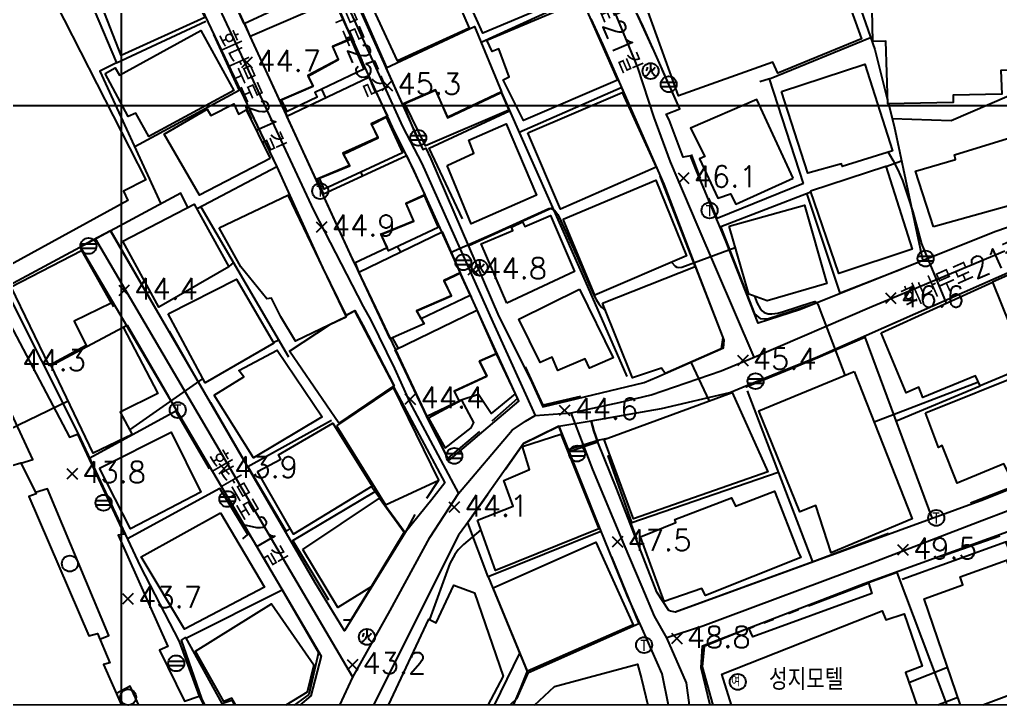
# Model space of a CAD drawing. Extents: x 199116 to 199565, y 548943 to 549516.
# Drawn here: x 199190.5 to 199282.7, y 548943.6 to 549008.1 of the extents above; entities that cross this region are included whole.
import ezdxf
from ezdxf.enums import TextEntityAlignment as Align

# ---------------------------------------------------------------- set-up
doc = ezdxf.new("R2010")
doc.units = 0
doc.header["$MEASUREMENT"] = 0
doc.linetypes.add('ANYANG1', pattern=[11.5, 6, -1, 1, -1.5, 1, -1])
for name, color, linetype in [('A0013114', 1, 'CONTINUOUS'), ('A0013118', 1, 'CONTINUOUS'), ('A0023210', 7, 'CONTINUOUS'), ('B0014111', 7, 'CONTINUOUS'), ('B0014112', 7, 'CONTINUOUS'), ('B0014115', 7, 'CONTINUOUS'), ('B0014512', 7, 'CONTINUOUS'), ('B0024121', 7, 'CONTINUOUS'), ('B0024126', 7, 'ANYANG1'), ('C0226232', 7, 'CONTINUOUS'), ('C0236241', 7, 'CONTINUOUS'), ('C0256324', 1, 'CONTINUOUS'), ('C0393323', 7, 'CONTINUOUS'), ('D0015222', 3, 'CONTINUOUS'), ('F0017111', 30, 'CONTINUOUS'), ('F0017114', 7, 'CONTINUOUS'), ('F0027132', 7, 'CONTINUOUS'), ('F0027217', 7, 'CONTINUOUS'), ('F0047224', 7, 'CONTINUOUS'), ('H0017334', 7, 'CONTINUOUS'), ('H0037335', 7, 'CONTINUOUS'), ('H0049111', 7, 'CONTINUOUS'), ('H0049140', 7, 'CONTINUOUS')]:
    doc.layers.add(name, color=color, linetype=linetype)
doc.styles.add('GHS', font='ROMANS', dxfattribs={"bigfont": 'NGSW.shx'})
doc.styles.add('HIST', font='romans.shx', dxfattribs={"bigfont": 'ngsw.shx'})

# ---------------------------------------------------------------- blocks, each defined once
blk = doc.blocks.new('F0027217')
at = {"layer": 'F0027217'}
for points in [[(0.5, 0.5), (-0.5, -0.5)], [(-0.5, 0.5), (0.5, -0.5)]]:
    blk.add_lwpolyline(points, dxfattribs=at)
blk = doc.blocks.new('C0226232')
at = {"layer": 'C0226232'}
for points in [[(-0.72, 0.211), (0.72, 0.211)], [(-0.722, -0.202), (0.722, -0.202)]]:
    blk.add_lwpolyline(points, dxfattribs=at)
blk.add_circle((0, 0), 0.75, dxfattribs=at)
blk = doc.blocks.new('C0256324')
at = {"layer": 'C0256324'}
for points in [[(-0.004, 0.68), (0.002, 0.272), (-0.021, 0.123), (-0.053, 0.014), (-0.102, -0.097), (-0.156, -0.195), (-0.228, -0.284), (-0.32, -0.373), (-0.411, -0.436), (-0.466, -0.467)], [(-0.315, 0.37), (-0.322, 0.304), (-0.336, 0.242), (-0.354, 0.185), (-0.382, 0.121), (-0.42, 0.058), (-0.45, 0.025)], [(0.002, 0.272), (0.051, 0.098), (0.105, -0.026), (0.16, -0.135), (0.223, -0.235), (0.292, -0.321), (0.369, -0.407), (0.449, -0.479)], [(0.109, 0.072), (0.184, 0.109), (0.24, 0.148), (0.298, 0.192), (0.347, 0.239), (0.388, 0.291), (0.44, 0.368)]]:
    blk.add_lwpolyline(points, dxfattribs=at)
blk.add_circle((0, 0), 0.75, dxfattribs=at)
blk = doc.blocks.new('C0236241')
at = {"layer": 'C0236241'}
blk.add_circle((0, 0), 0.75, dxfattribs=at)
at = {"layer": 'C0236241', "style": 'GHS'}
blk.add_text('T', height=1, dxfattribs=at).set_placement((-0.362, -0.524))
blk = doc.blocks.new('B0014512')
at = {"layer": 'B0014512'}
blk.add_circle((0, 0), 0.75, dxfattribs=at)
at = {"layer": 'B0014512', "style": 'GHS'}
blk.add_text('여', height=1, dxfattribs=at).set_placement((-0.625, -0.423))
blk = doc.blocks.new('D0015222')
at = {"layer": 'D0015222'}
blk.add_circle((0, 0), 0.75, dxfattribs=at)

msp = doc.modelspace()

# ---------------------------------------------------------------- linework, layer by layer
at = {"layer": 'A0013114', "flags": 128}
for points in [[(199190.14, 549044.78), (199191.73, 549045.5), (199193.27, 549041.78), (199200.29, 549025.15), (199201.48, 549022.36), (199203.54, 549017.57), (199214.64, 548994.24), (199218.92, 548984.82), (199221.13, 548980.28), (199221.98, 548980.73), (199222.73, 548979.34), (199225.67, 548973.664), (199225.609, 548973.555), (199230.44, 548964.53), (199229.21, 548962.96), (199226.71, 548959.88), (199221.01, 548950.62), (199218.235, 548955.145), (199199, 548988.2), (199196.17, 548986.7), (199215.733, 548953.491), (199218.82, 548948.25), (199217.84, 548944.52), (199216.811, 548943.661)], [(199217.6, 549019.81), (199227.21, 548998.39), (199228.38, 548995.84), (199228.66, 548995.97), (199229.12, 548994.97), (199235.528, 548980.169), (199238.47, 548974.3), (199239.66, 548971.68), (199249.18, 548973.97), (199250.38, 548974.479), (199251.16, 548974.81), (199256.63, 548977.22), (199256.7, 548977.95), (199253.579, 548986.043), (199251.05, 548992.6), (199245.309, 549005.7), (199244.202, 549008.124)], [(199288.88, 548990.45), (199282.25, 548988.15), (199263.79, 548980.78), (199259.89, 548979.53), (199256.832, 548987.335), (199254.11, 548993.85), (199253.52, 548995.27), (199252.84, 548995.12), (199251.54, 548998.64), (199251.26, 548999.16), (199252.52, 548999.66), (199249.07, 549007.41), (199248.11, 549009.46)], [(199251.477, 548943.658), (199250.88, 548946.6), (199248.98, 548950.84), (199247.62, 548953.9), (199242.89, 548965.53), (199241.673, 548968.594), (199241.17, 548969.86), (199239.24, 548968.92), (199237.83, 548968.23), (199234.06, 548962.9), (199232.41, 548960.57), (199231.73, 548959.61), (199225.3, 548946.8), (199223.72, 548943.66)], [(199255.386, 548943.657), (199254.542, 548947.156), (199254.671, 548949.234), (199269.858, 548955.078), (199288.461, 548961.822)]]:
    msp.add_lwpolyline(points, dxfattribs=at)
msp.add_lwpolyline([(199213.82, 549023.86), (199206.85, 549020.38), (199206.33, 549019.1), (199221.51, 548986.06), (199224.26, 548980.29), (199228.74, 548970.76), (199230.82, 548966.63), (199237.387, 548972.215), (199234.051, 548979.554), (199227.43, 548994.12), (199225.69, 548997.62), (199215.87, 549019.03)], close=True, dxfattribs=at)
msp.add_lwpolyline([(199286.849, 548965.263), (199281.07, 548962.94), (199252.11, 548952.38, -0.05), (199251.5, 548952.54), (199250.36, 548954.28), (199246.607, 548963.943), (199244.812, 548968.345), (199244.451, 548969.426), (199244.2, 548970.37), (199250.821, 548971.512), (199257.234, 548973.03), (199258.724, 548973.644), (199261.88, 548974.93), (199265.46, 548976.39), (199283.91, 548984.51)], format="xyb", dxfattribs=at)
at = {"layer": 'A0013118', "flags": 128}
for points in [[(199188.59, 548981.26), (199195.17, 548968.83), (199195.92, 548969.11), (199200.28, 548959.71), (199199.73, 548959.61), (199204.41, 548949.16), (199203.62, 548948.83), (199205.98, 548944.01), (199207.35, 548944.51), (199207.769, 548943.662)], [(199190.59, 548966.37), (199191.71, 548966.72), (199185.7, 548979.62)], [(199198.01, 548949.85), (199198.86, 548950.19), (199193.1, 548963.97), (199191.96, 548963.64)], [(199201.689, 548943.662), (199200.86, 548945.45), (199199.56, 548944.76)]]:
    msp.add_lwpolyline(points, dxfattribs=at)
at = {"layer": 'A0023210', "flags": 128}
msp.add_lwpolyline([(199187.563, 549075.256), (199192.836, 549069.431), (199193.9, 549067.71), (199196.341, 549062.794), (199199.64, 549056.15), (199201.52, 549052.53), (199204.13, 549046.52), (199207.44, 549038.89), (199211.46, 549029.602), (199212.849, 549026.543), (199214.16, 549025.15, -0.03), (199214.68, 549024.31), (199216.74, 549019.42), (199226.45, 548998), (199228.28, 548994.55), (199234.962, 548979.639), (199238.945, 548970.848)], format="xyb", dxfattribs=at)
for points in [[(199259.51, 548976.34), (199254.16, 548988.81), (199251.64, 548994.71), (199250.114, 548998.864), (199248.59, 549003.56), (199245.9, 549010.09), (199243.65, 549015.56), (199241.06, 549021.36), (199238.73, 549028.19), (199235.22, 549037.43), (199231.66, 549046.02), (199227.79, 549055.35)], [(199191.24, 549049.811), (199193.59, 549044.13), (199197.66, 549034.82), (199201.62, 549025.75), (199204.12, 549020.14), (199205.09, 549017.98), (199211.75, 549003.71), (199218.08, 548990.15), (199222.75, 548981.1), (199223.49, 548979.81), (199225.7, 548975.29), (199226.29, 548973.96), (199227.11, 548972.15), (199231.73, 548963.53)], [(199332.88, 549000.61), (199337.13, 548992.27), (199336.83, 548990.31), (199336.75, 548989.99), (199334.8, 548988), (199327.96, 548984.04), (199325.14, 548982.18), (199313.28, 548974.37), (199310.96, 548972.87), (199301.2, 548968.88), (199288.34, 548963.8), (199280.908, 548960.955), (199270.654, 548957.03), (199254.68, 548951.08), (199251.3, 548949.97)], [(199221.78, 548946.27), (199214.98, 548957.846), (199197.59, 548987.45)], [(199220.58, 548943.66), (199220.983, 548944.536), (199221.78, 548946.27), (199225.3, 548952.53), (199229.03, 548959.4), (199231.73, 548963.53), (199236.754, 548969.495), (199238.038, 548970.333), (199238.945, 548970.848), (199242.327, 548971.113), (199246.842, 548972.084), (199249.838, 548972.798), (199256.404, 548975.069), (199259.51, 548976.34), (199270.58, 548981.09), (199273.82, 548982.45), (199283.08, 548986.33)], [(199253.445, 548943.658), (199253.167, 548945.748), (199251.3, 548949.97), (199250.138, 548952.009), (199248.985, 548954.754), (199247.306, 548958.753), (199244.35, 548965.79), (199242.327, 548971.113)]]:
    msp.add_lwpolyline(points, dxfattribs=at)
at = {"layer": 'B0014111', "flags": 128}
for points in [[(199184.28, 549008.02), (199191.02, 549011.3), (199191.485, 549010.323), (199193.107, 549011.065), (199202.317, 548993.013), (199200.232, 548991.949), (199200.65, 548991.07), (199189.61, 548985.02)], [(199257.388, 548943.657), (199256.47, 548946.577), (199271.553, 548952.498), (199271.885, 548951.681), (199273.629, 548952.238), (199275.305, 548947.319), (199273.73, 548946.72), (199274.802, 548943.656)], [(199238.855, 548943.659), (199240.76, 548945.417), (199248.54, 548947.506), (199248.925, 548946.113), (199249.533, 548943.658)]]:
    msp.add_lwpolyline(points, dxfattribs=at)
msp.add_lwpolyline([(199243.1, 548982.741), (199246.265, 548976.296), (199244.041, 548975.313), (199243.618, 548976.203), (199241.055, 548975.081), (199240.533, 548976.351), (199239.409, 548975.855), (199237.383, 548979.903)], close=True, dxfattribs=at)
at = {"layer": 'B0014112', "flags": 128}
for points in [[(199230.747, 549014.26), (199239.743, 549018.063), (199242.92, 549010.546), (199234.005, 549006.778), (199232.224, 549010.761), (199232.895, 549011.061), (199231.797, 549013.675), (199231.186, 549013.418)], [(199234.391, 549006.129), (199243.345, 549009.93), (199246.676, 549002.36), (199237.824, 548998.584), (199235.932, 549002.394), (199236.479, 549002.666), (199235.502, 549005.299), (199234.875, 549005.067)], [(199221.591, 549006.225), (199222.836, 549003.389), (199218.222, 549001.21), (199218.434, 549000.76), (199215.605, 548999.424), (199215.094, 549000.506), (199218.065, 549001.812), (199217.592, 549002.738), (199220.441, 549004.32), (199219.921, 549005.521)], [(199235.736, 549001.221), (199236.454, 548999.543), (199228.632, 548996.187), (199226.686, 549000.178), (199229.56, 549001.439), (199230.685, 548998.821)], [(199214.025, 548995.023), (199207.372, 548991.56), (199204.042, 548997.293), (199208.091, 548999.645), (199208.436, 548999.051), (199210.605, 549000.146), (199211.033, 548999.171), (199211.771, 548999.59)], [(199263.199, 548993.172), (199259.776, 549000.562), (199253.536, 548997.848), (199254.873, 548995.183), (199254.376, 548994.974), (199256.11, 548991.273), (199257.292, 548991.702), (199257.801, 548990.724)], [(199224.918, 548998.905), (199226.476, 548995.556), (199219.087, 548992.118), (199218.667, 548993.163), (199221.513, 548994.329), (199220.903, 548995.427), (199224.158, 548996.958), (199223.573, 548998.203)], [(199228.492, 548991.538), (199229.799, 548988.517), (199225.159, 548986.334), (199224.47, 548987.87), (199227.517, 548989.116), (199226.794, 548990.782)], [(199231.846, 548984.229), (199232.808, 548982.135), (199228.226, 548979.959), (199227.816, 548980.705), (199231.058, 548982.097), (199230.384, 548983.53)], [(199235.265, 548976.643), (199237.062, 548972.908), (199234.804, 548971.045), (199233.593, 548972.826), (199231.786, 548972.235), (199231.334, 548973.161), (199234.403, 548974.545), (199233.71, 548975.96)], [(199268.922, 548975.005), (199274.358, 548961.148), (199266.751, 548957.972), (199265.33, 548962.42), (199263.823, 548961.825), (199259.949, 548971.31)], [(199220.263, 548969.906), (199224.859, 548962.459), (199229.867, 548964.777), (199225.619, 548973.48)], [(199209.366, 548961.719), (199213.499, 548954.732), (199205.967, 548950.798), (199201.899, 548957.57)]]:
    msp.add_lwpolyline(points, close=True, dxfattribs=at)
for points in [[(199208.833, 549013.719), (199216.63, 549017.23), (199218.27, 549013.64), (199216.44, 549012.93), (199217.12, 549011.496), (199214.04, 549010.15), (199214.56, 549009.05), (199211.591, 549007.666), (199208.833, 549013.719)], [(199197.17, 549012.01), (199204.619, 549015.236), (199207.89, 549008.26), (199200, 549004.68), (199197.17, 549012.01)], [(199249.55, 549008.78), (199266.41, 549015.14), (199269.61, 549006.25), (199261.74, 549003.02), (199261.28, 549004.05), (199252.4, 549000.89), (199249.55, 549008.78)], [(199223.33, 549009.96), (199230.12, 549013.29), (199232.73, 549007.26), (199226, 549004.18), (199223.33, 549009.96)], [(199270.54, 549011.97), (199285.72, 549011.84), (199285.82, 549008.2), (199285.57, 549007.91), (199285.18, 549007.76), (199284.5, 549007.74), (199284.52, 549006.51), (199285.86, 549006.53), (199286.09, 549006.4), (199286.32, 549006.23), (199286.36, 549005.91), (199286.4, 549003.72), (199286.23, 549003.45), (199286.12, 549003.3), (199282.72, 549003.27), (199282.81, 549001.06), (199278.23, 549000.96), (199278.24, 549000.27), (199272.07, 549000.14), (199271.89, 549006.04), (199270.68, 549006.01), (199270.54, 549011.97)], [(199212.127, 549006.497), (199220.004, 549009.927), (199221.689, 549006.299), (199219.88, 549005.54), (199220.41, 549004.32), (199217.56, 549002.8), (199218.06, 549001.82), (199214.93, 549000.45), (199212.127, 549006.497)], [(199224.928, 549003.529), (199233.24, 549007.42), (199235.76, 549001.28), (199230.71, 548998.88), (199229.57, 549001.47), (199226.455, 549000.12), (199224.928, 549003.529)], [(199198.5, 549003), (199199.46, 549003.54), (199199.85, 549002.85), (199207.51, 549007.02), (199210.6, 549001.41), (199202.6, 548997.08), (199201.4, 548999.28), (199200.68, 548998.96), (199198.5, 549003)], [(199262.08, 549001.3), (199269.92, 549003.87), (199272.53, 548995.73), (199267.8, 548994.26), (199267.74, 548994.5), (199264.55, 548993.64), (199262.08, 549001.3)], [(199215.574, 548998.997), (199223.293, 549002.661), (199225.042, 548998.978), (199223.51, 548998.26), (199224.14, 548996.98), (199220.85, 548995.51), (199221.49, 548994.35), (199218.34, 548993.04), (199215.574, 548998.997)], [(199238.25, 548997.43), (199247.11, 549001.22), (199250.296, 548994.184), (199241.3, 548990.25), (199238.25, 548997.43)], [(199230.65, 548994.36), (199233.17, 548995.5), (199232.7, 548996.72), (199236.21, 548998.27), (199239.06, 548991.56), (199232.91, 548988.88), (199230.65, 548994.36)], [(199276.39, 548988.59), (199274.69, 548993.83), (199278.46, 548994.92), (199278.34, 548995.35), (199283.74, 548997.02)], [(199218.958, 548991.671), (199226.826, 548995.299), (199228.551, 548991.604), (199226.77, 548990.79), (199227.5, 548989.12), (199224.43, 548987.88), (199225.01, 548986.61), (199221.94, 548985.16), (199218.958, 548991.671)], [(199264.81, 548991.98), (199271.89, 548994.28), (199274.36, 548986.48), (199267.49, 548984.22), (199264.81, 548991.98)], [(199241.57, 548989.3), (199250.26, 548992.98), (199253.16, 548985.87), (199244.54, 548982.17), (199241.57, 548989.3)], [(199200.18, 548987.25), (199206.89, 548990.73), (199210.15, 548984.84), (199203.56, 548981.03), (199200.18, 548987.25)], [(199209.24, 548988.49), (199215.69, 548991.55), (199221.16, 548980.14), (199216.41, 548977.84), (199215.02, 548980.14), (199214.14, 548981.89), (199213.72, 548981.83), (199211.27, 548984.82), (199209.24, 548988.49)], [(199285.95, 548991.24), (199276.39, 548988.59)], [(199257.16, 548988.64), (199264.26, 548990.64), (199266.35, 548983.28), (199260.74, 548981.63), (199259.03, 548982.26), (199257.16, 548988.64)], [(199236.26, 548981.42), (199233.84, 548987), (199236.83, 548988.26), (199236.72, 548988.57), (199237.75, 548989.07), (199237.95, 548988.62), (199240.36, 548989.66), (199242.62, 548984.4), (199236.26, 548981.42)], [(199222.34, 548984.34), (199230.2, 548988.13), (199231.89, 548984.27), (199230.36, 548983.55), (199231.04, 548982.1), (199227.79, 548980.71), (199228.49, 548979.48), (199225.3, 548978.08), (199222.34, 548984.34)], [(199189.67, 548982.96), (199196.28, 548986.36), (199199.06, 548981.41), (199195.59, 548979.72), (199196.71, 548977.43), (199193.26, 548975.57), (199189.67, 548982.96)], [(199245.27, 548981.42), (199253.97, 548984.87), (199256.585, 548978.204), (199256.41, 548977.12), (199251.16, 548974.81), (199250.81, 548975.31), (199248.07, 548974.39), (199245.27, 548981.42)], [(199204.44, 548980.4), (199210.84, 548983.67), (199214.38, 548977.67), (199207.92, 548973.93), (199204.44, 548980.4)], [(199271.46, 548978.63), (199281.91, 548983.38), (199285.13, 548975.48), (199280.77, 548973.66), (199280.33, 548974.58), (199275.38, 548972.57), (199275, 548973.51), (199273.8, 548972.99), (199271.46, 548978.63)], [(199220.46, 548970.15), (199215.84, 548976.92), (199219.7, 548979.43), (199221.177, 548980.129), (199221.142, 548980.271), (199221.963, 548980.705), (199225.65, 548973.66), (199220.46, 548970.15)], [(199225.78, 548977.02), (199233.46, 548980.77), (199235.26, 548976.66), (199233.69, 548975.97), (199234.39, 548974.55), (199231.31, 548973.16), (199231.8, 548972.2), (199228.74, 548970.76), (199225.78, 548977.02)], [(199193.43, 548975.57), (199200.19, 548979.16), (199203.47, 548972.92), (199199.92, 548971.18), (199201.04, 548969.07), (199197.38, 548967.34), (199193.43, 548975.57)], [(199208.75, 548972.77), (199211.55, 548974.51), (199211.09, 548975.08), (199214.69, 548976.99), (199218.92, 548970.75), (199212.44, 548966.89), (199208.75, 548972.77)], [(199275.64, 548971.11), (199285.31, 548975.01), (199288.78, 548966.62), (199283.76, 548964.8), (199282.99, 548966.32), (199278.6, 548964.51), (199277.2, 548968.03), (199276.84, 548967.85), (199275.64, 548971.11)], [(199230.47, 548967.81), (199232.93, 548969.69), (199233.16, 548970.21), (199232.041, 548972.316), (199228.9, 548970.61), (199230.47, 548967.81)], [(199248.02, 548961.56), (199245.43, 548968.6), (199257.466, 548973.024), (199260.81, 548965.58), (199248.17, 548961.17), (199248.02, 548961.56)], [(199212.83, 548965.59), (199215.01, 548966.76), (199214.79, 548967.16), (199219.91, 548970.14), (199223.61, 548964.21), (199216.21, 548959.71), (199212.83, 548965.59)], [(199197.98, 548965.91), (199204.72, 548969.3), (199207.5, 548963.67), (199200.88, 548960.21), (199197.98, 548965.91)], [(199233.52, 548961.03), (199236.86, 548962.33), (199235.98, 548964.75), (199238.39, 548965.8), (199237.74, 548967.96), (199241.35, 548969.11), (199244.91, 548960.22), (199235.19, 548956.3), (199233.52, 548961.03)], [(199217.09, 548958.28), (199224.29, 548963.1), (199226.63, 548959.89), (199223.502, 548954.752), (199220.37, 548952.81), (199217.09, 548958.28)], [(199251.05, 548953.39), (199248.83, 548959.47), (199252.15, 548960.82), (199252.05, 548961.09), (199257.4, 548963.12), (199257.75, 548962.36), (199261.43, 548963.75), (199263.64, 548958.06), (199263.9, 548957.52), (199254.95, 548953.96), (199254.6, 548954.61), (199251.05, 548953.39)], [(199234.98, 548954.67), (199244.62, 548958.96), (199248.16, 548951.21), (199238.2, 548946.84), (199234.98, 548954.67)], [(199278.912, 548943.655), (199275.5, 548953.65), (199279.13, 548954.97), (199278.88, 548955.71), (199283.25, 548957.27), (199287.2, 548945.96), (199281.007, 548943.655)], [(199225.141, 548943.66), (199228.95, 548951.722), (199229.634, 548951.399), (199231.3, 548954.926), (199233.215, 548954.214), (199235.927, 548946.363), (199234.469, 548943.659)], [(199210.779, 548943.661), (199210.41, 548944.32), (199209.66, 548943.98), (199207.01, 548948.72), (199214.14, 548953.18), (199218.12, 548947.44), (199217.51, 548944.86), (199215.482, 548943.661)], [(199207.899, 548943.662), (199207.59, 548944.29), (199205.69, 548949.75), (199206.07, 548950), (199209.49, 548943.8), (199210.41, 548944.11), (199210.659, 548943.661)]]:
    msp.add_lwpolyline(points, dxfattribs=at)
at = {"layer": 'B0014115', "flags": 128}
msp.add_lwpolyline([(199185.768, 548943.664), (199173.08, 548974.4), (199179.04, 548976.7), (199178.63, 548977.81), (199183.45, 548979.5), (199185.29, 548974.93), (199185.76, 548975.02), (199189.73, 548966.17), (199190.57, 548966.42), (199192.03, 548963.49), (199191.33, 548963.26), (199196.98, 548950.17), (199197.78, 548950.39), (199198.94, 548947.63), (199198.34, 548947.47), (199200.059, 548943.662)], dxfattribs=at)
at = {"layer": 'B0024121', "flags": 128}
for points in [[(199192.44, 549019.81), (199195.38, 549013.93), (199199.57, 549003.99), (199207.98, 549007.9)], [(199250.06, 549005.22), (199248.11, 549009.46), (199266.96, 549016.46), (199270.85, 549005.25), (199272.059, 549000.504)], [(199233.848, 549005.952), (199243.255, 549010.266), (199243.39, 549009.951)], [(199224.999, 549003.562), (199222.35, 549009.53)], [(199212.147, 549006.507), (199211.65, 549007.68)], [(199293.15, 549007.97), (199294.4, 549005.59), (199278.04, 548998.56), (199272.5, 548998.75)], [(199208.68, 549006.66), (199211.109, 549001.394), (199201.3, 548996.09)], [(199264.166, 548992.664), (199260.96, 549002.48), (199270.45, 549006.39)], [(199221.7, 549006.304), (199222.635, 549004.231)], [(199199.57, 549003.99), (199198.01, 549003.21), (199203.75, 548990.76)], [(199252.52, 548999.66), (199250.9, 549003.32)], [(199206.27, 548990.41), (199205.63, 548991.76), (199189.08, 548982.87), (199184.67, 548991.29), (199178.85, 548986.64), (199173.24, 548982.4), (199165.15, 548976.69), (199162.31, 548983.65), (199157.48, 548995.5), (199160.308, 548996.909), (199169.4, 549002.11)], [(199260.96, 549002.48), (199260.04, 549002.22)], [(199235.74, 549001.27), (199243.41, 548984), (199247.556, 548974.522)], [(199237.42, 548997.48), (199247.021, 549001.691), (199247.25, 549001.24)], [(199215.629, 548999.023), (199215, 549000.48)], [(199227.87, 548996.89), (199226.51, 549000.14)], [(199272.15, 549000.14), (199272.68, 548998.06), (199275.34, 548985.52)], [(199212.08, 548999.58), (199214.64, 548994.24), (199207.15, 548990.28)], [(199232.1, 548989.33), (199228.97, 548995.98), (199236.53, 548999.49)], [(199225.09, 548998.87), (199226, 548996.8)], [(199254.46, 548993.14), (199253.63, 548995.4)], [(199271.9, 548994.27), (199273.37, 548994.79)], [(199219.03, 548991.73), (199218.47, 548993.06)], [(199250.655, 548993.344), (199253.93, 548984.89)], [(199264.166, 548992.664), (199256.048, 548989.377), (199255.262, 548991.274)], [(199228.512, 548991.586), (199229.452, 548989.412)], [(199264.95, 548981.25), (199260.76, 548979.92), (199260.5, 548979.91), (199260.15, 548979.95), (199259.58, 548980.4), (199256.372, 548988.62), (199264.84, 548991.88)], [(199273.4, 548984.61), (199267.6, 548982.36), (199264.48, 548991.75)], [(199207.5, 548990.47), (199215.75, 548976.37)], [(199232.7, 548986.83), (199240.56, 548990.42)], [(199203.144, 548981.095), (199199.067, 548988.16)], [(199196.18, 548986.68), (199199.29, 548981.08)], [(199210.56, 548985.25), (199210.14, 548984.86)], [(199222.36, 548984.35), (199222.041, 548985.208)], [(199281.91, 548983.42), (199287.34, 548985.83)], [(199231.908, 548984.153), (199232.911, 548981.97)], [(199189.08, 548982.87), (199195.98, 548969.15), (199201.81, 548956.7), (199205.48, 548949.64), (199207.35, 548944.51)], [(199200.19, 548979.16), (199200.57, 548979.36), (199204.45, 548972.66)], [(199207.595, 548973.475), (199204.544, 548978.795)], [(199214.85, 548977.93), (199214.35, 548977.72)], [(199226.069, 548977.161), (199225.53, 548978.18)], [(199258.724, 548973.535), (199258.762, 548973.551), (199261.918, 548974.837), (199265.499, 548976.298), (199269.907, 548978.238), (199276.21, 548961.24)], [(199235.266, 548976.657), (199236.185, 548974.732)], [(199243.19, 548972.64), (199239.67, 548971.83), (199238.02, 548975.44)], [(199258.871, 548973.178), (199265.011, 548957.114)], [(199272.97, 548970.39), (199280.77, 548973.66)], [(199237.057, 548972.904), (199237.271, 548972.455), (199234.87, 548970.32)], [(199211.836, 548966.195), (199208.435, 548972.041)], [(199208.33, 548965.84), (199205.16, 548971.28), (199197.061, 548966.841)], [(199215.89, 548960.26), (199215.51, 548959.99), (199211.93, 548966.06), (199219.78, 548970.42)], [(199233.7, 548969.36), (199230.71, 548966.86), (199228.71, 548970.81)], [(199236.14, 548965.82), (199237.83, 548968.23), (199241.17, 548969.86), (199245.09, 548959.97), (199234.52, 548955.7), (199232.59, 548960.78)], [(199248.01, 548960.81), (199245.8, 548967.06), (199245.97, 548967.13)], [(199290.781, 548966.866), (199279.86, 548962.641)], [(199248.52, 548959.22), (199247.92, 548960.77), (199261.86, 548965.57)], [(199211.46, 548959.28), (199211.91, 548959.69), (199209.28, 548963.99), (199200.605, 548959.274)], [(199223.56, 548964.18), (199226.71, 548959.88), (199225.66, 548958.17)], [(199229.798, 548964.712), (199228.71, 548963.08)], [(199219.527, 548953.513), (199216.163, 548959.134), (199223.89, 548963.73)], [(199232.576, 548960.79), (199234.49, 548963.46)], [(199227.615, 548961.558), (199226.71, 548959.88)], [(199272.16, 548959.78), (199264.971, 548957.094), (199252.1, 548952.39)], [(199273.43, 548955.48), (199283.15, 548958.99), (199286.43, 548951.23)], [(199246.11, 548957.59), (199248.68, 548951.3), (199238.25, 548946.66)], [(199234.52, 548955.7), (199238.25, 548946.66), (199237.19, 548944.25), (199236.559, 548943.659)], [(199223.502, 548954.752), (199221.593, 548951.644), (199220.911, 548951.633)], [(199206.097, 548949.951), (199215.137, 548954.499), (199218.566, 548948.61), (199217.67, 548944.66), (199216.281, 548943.661)]]:
    msp.add_lwpolyline(points, dxfattribs=at)
at = {"layer": 'B0024126', "flags": 128}
for points in [[(199276.942, 548957.584), (199282.923, 548959.677), (199285.179, 548954.189)], [(199270.235, 548955.072), (199259.082, 548950.845)]]:
    msp.add_lwpolyline(points, dxfattribs=at)
at = {"layer": 'C0393323', "flags": 128}
msp.add_lwpolyline([(199244.2, 548970.37), (199244.451, 548969.426), (199244.812, 548968.345), (199242.12, 548967.46), (199241.17, 548969.86)], close=True, dxfattribs=at)
at = {"layer": 'F0017111', "flags": 128}
for points, elevation in [([(199272.12, 548995.6), (199272.57, 548994.84), (199273.01, 548993.93), (199273.45, 548992.93), (199274.01, 548991.35), (199274.43, 548990.01), (199275.26, 548986.99), (199277.57, 548981.41)], 47), ([(199251.74, 548985.26), (199252.1, 548984.89), (199252.26, 548984.8), (199252.4, 548984.77), (199252.72, 548984.81), (199257.74, 548986.66)], 46), ([(199259.56, 548982.06), (199259.79, 548981.42), (199260.09, 548980.92), (199260.27, 548980.69), (199260.45, 548980.54), (199260.84, 548980.42), (199261.18, 548980.4), (199261.74, 548980.49), (199262.29, 548980.64), (199264.87, 548981.48), (199265.21, 548981.56), (199265.31, 548981.52), (199265.41, 548981.45), (199265.49, 548981.32), (199265.73, 548980.74), (199268.047, 548974.645)], 46), ([(199207.7, 548974.33), (199200.805, 548969.513)], 44), ([(199280.608, 548973.999), (199270.791, 548970.24)], 47), ([(199195.038, 548972.219), (199188.437, 548969.053)], 44), ([(199235.11, 548943.659), (199237.5, 548948.53)], 47), ([(199236.9, 548943.659), (199237.58, 548945.28), (199238.2, 548946.84)], 48), ([(199278.668, 548944.369), (199276.788, 548943.655)], 51)]:
    msp.add_lwpolyline(points, dxfattribs=dict(at, elevation=elevation))
at = {"layer": 'F0017114', "flags": 128}
for points, elevation in [([(199218.132, 549003.105), (199218.156, 549003.052)], 45), ([(199218.854, 549001.508), (199219.209, 549000.722)], 45), ([(199221.72, 548995.899), (199221.748, 548995.825)], 45), ([(199222.533, 548993.721), (199222.661, 548993.378)], 45), ([(199231.04, 548986.22), (199235.18, 548988.03), (199240.21, 548990.3), (199240.45, 548990.3), (199240.79, 548990.11), (199241.06, 548989.74), (199241.19, 548989.49), (199242.81, 548985.9), (199244.41, 548982.22), (199244.66, 548981.75), (199244.93, 548981.34), (199245.17, 548981.05), (199245.54, 548980.74)], 45), ([(199225.986, 548986.723), (199226.29, 548986.245)], 45), ([(199253.58, 548975.87), (199255.286, 548972.223)], 45), ([(199245.72, 548968.71), (199244.95, 548968.54), (199241.951, 548967.61)], 45), ([(199233.838, 548960.129), (199232.19, 548958.73), (199231.68, 548958.23), (199231.38, 548957.82), (199230.91, 548956.96), (199229.008, 548951.694)], 45), ([(199277.7, 548947.18), (199274.07, 548945.74)], 50)]:
    msp.add_lwpolyline(points, dxfattribs=dict(at, elevation=elevation))
at = {"layer": 'F0047224', "flags": 128}
msp.add_lwpolyline([(199277.674, 548943.655), (199272.956, 548956.119), (199270.263, 548955.132), (199270.581, 548954.148), (199259.393, 548950.055), (199259.01, 548950.869), (199254.819, 548949.172), (199254.644, 548947.257), (199255.62, 548943.657)], dxfattribs=at)
at = {"layer": 'H0017334', "flags": 128}
msp.add_lwpolyline([(199116.28, 549498.61), (199558.14, 549498.57), (199558.11, 548943.63), (199116.22, 548943.67)], close=True, dxfattribs=at)
at = {"layer": 'H0037335', "flags": 128}
for points in [[(199200, 549498.602), (199200, 548943.662)], [(199116.226, 549000), (199558.113, 549000)]]:
    msp.add_lwpolyline(points, dxfattribs=at)

# ---------------------------------------------------------------- block references
at = {"layer": 'B0014512'}
msp.add_blockref('B0014512', (199257.976, 548945.837), dxfattribs=at)
at = {"layer": 'C0226232'}
for p in [(199251.481, 549001.979), (199227.94, 548996.95), (199196.94, 548986.79), (199275.63, 548985.61), (199232.18, 548985.26), (199259.65, 548974.09), (199231.33, 548967.07), (199242.87, 548967.29), (199198.357, 548962.668), (199209.998, 548963.02), (199205.189, 548947.581)]:
    msp.add_blockref('C0226232', p, dxfattribs=at)
at = {"layer": 'C0236241'}
for p in [(199218.725, 548991.949), (199255.33, 548990.13), (199205.335, 548971.376), (199276.634, 548961.238), (199249.171, 548949.293)]:
    msp.add_blockref('C0236241', p, dxfattribs=at)
at = {"layer": 'C0256324'}
for p in [(199249.783, 549003.225), (199233.714, 548984.745), (199223.114, 548950.057)]:
    msp.add_blockref('C0256324', p, dxfattribs=at)
at = {"layer": 'D0015222'}
for p in [(199195.19, 548956.95), (199200.67, 548944.402)]:
    msp.add_blockref('D0015222', p, dxfattribs=at)
at = {"layer": 'F0027217'}
for p in [(199211.84, 549004.03, 44.67), (199225.03, 549001.87, 45.3), (199252.88, 548993.16, 46.12), (199218.86, 548988.56, 44.9), (199233.1, 548984.54, 44.83), (199200.28, 548982.62, 44.41), (199272.35, 548981.88, 46.64), (199258.44, 548976.03, 45.42), (199227.19, 548972.4, 44.37), (199241.68, 548971.35, 44.56), (199195.4, 548965.38, 43.8), (199209.68, 548965.86, 43.93), (199231.33, 548962.24, 44.03), (199246.67, 548958.99, 47.53), (199273.5, 548958.23, 49.52), (199200.65, 548953.64, 43.71), (199252.24, 548949.9, 48.79), (199221.75, 548947.45, 43.2)]:
    msp.add_blockref('F0027217', p, dxfattribs=at)

# ---------------------------------------------------------------- texts
at = {"layer": 'F0027132', "style": 'HIST'}
for s, p in [('44.7', (199212.79, 549003.18)), ('45.3', (199225.98, 549001.02)), ('46.1', (199253.83, 548992.31)), ('44.9', (199219.81, 548987.71)), ('44.8', (199234.05, 548983.69)), ('44.4', (199201.23, 548981.77)), ('46.6', (199273.3, 548981.03)), ('44.3', (199190.7, 548975.06)), ('45.4', (199259.39, 548975.18)), ('44.4', (199228.14, 548971.55)), ('44.6', (199242.63, 548970.5)), ('43.9', (199210.63, 548965.01)), ('43.8', (199196.35, 548964.53)), ('44.1', (199232.28, 548961.39)), ('47.5', (199247.62, 548958.14)), ('49.5', (199274.45, 548957.38)), ('43.7', (199201.6, 548952.79)), ('48.8', (199253.19, 548949.05)), ('43.2', (199222.7, 548946.6))]:
    msp.add_text(s, height=2, dxfattribs=at).set_placement(p)
at = {"layer": 'H0049111', "style": 'HIST'}
for s, rotation, p in [('회나무로21길', 293, (199247.219, 549002.82)), ('회나무로25길', 293, (199223.207, 549000.579)), ('회나무로21길', 294, (199213.742, 548995.331)), ('회나무로21길', 24, (199285.054, 548985.721)), ('회나무로21길', 300, (199213.985, 548956.33))]:
    msp.add_text(s, height=2, rotation=rotation, dxfattribs=at).set_placement(p, align=Align.RIGHT)
at = {"layer": 'H0049140', "style": 'HIST'}
msp.add_text('성지모텔', height=2, dxfattribs=at).set_placement((199260.919, 548945.072))

doc.saveas('drawing.dxf')
